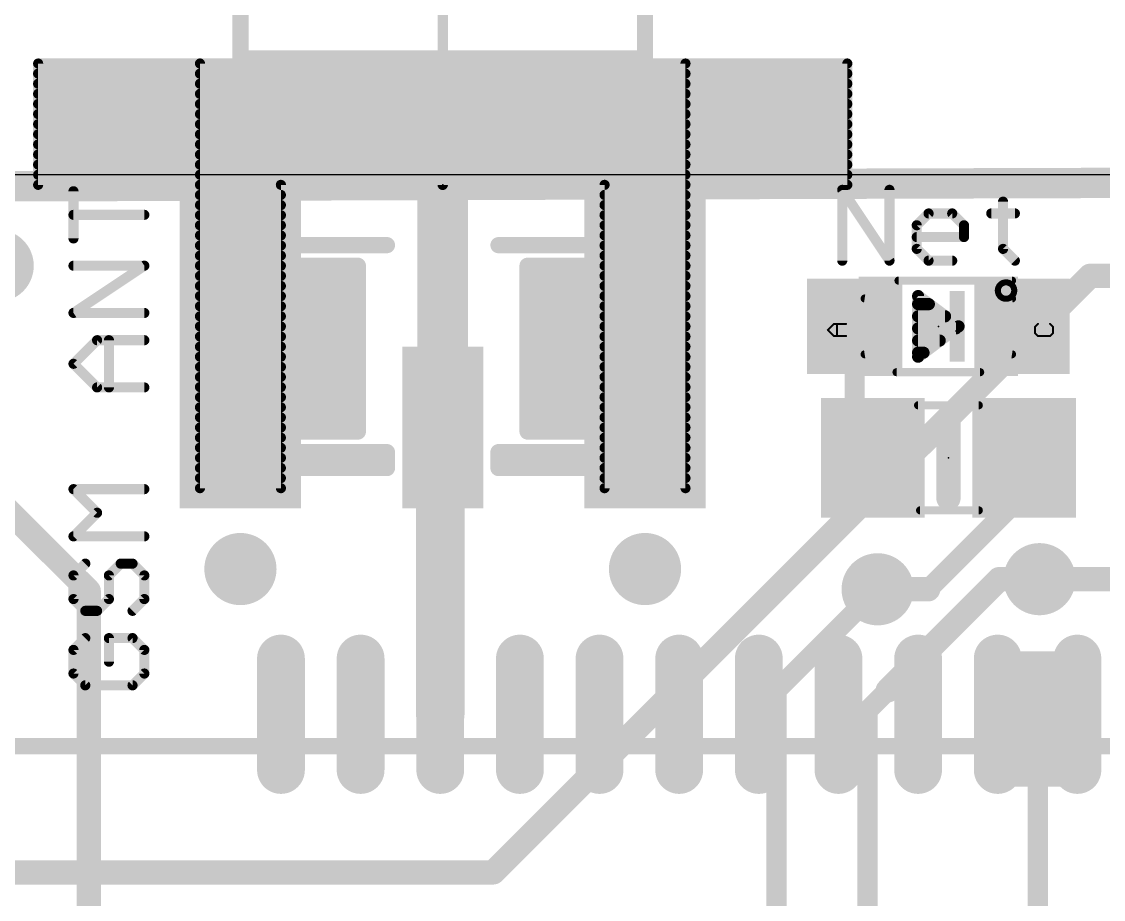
# Model space of a CAD drawing. Extents: x -20 to 40.9, y -0.3 to 63.8.
# Drawn here: x 14.52 to 28.11, y 35.35 to 46.37 of the extents above; entities that cross this region are included whole.
import ezdxf

# ---------------------------------------------------------------- set-up
doc = ezdxf.new("R2010")
doc.units = 0
for name, color, linetype in [('1', 12, 'CONTINUOUS'), ('16', 132, 'CONTINUOUS'), ('18', 110, 'CONTINUOUS'), ('20', 53, 'CONTINUOUS'), ('21', 40, 'CONTINUOUS'), ('23', 53, 'CONTINUOUS'), ('47', 253, 'CONTINUOUS'), ('51', 253, 'CONTINUOUS')]:
    doc.layers.add(name, color=color, linetype=linetype)

# ---------------------------------------------------------------- blocks, each defined once
blk = doc.blocks.new('RECT')
blk.add_solid([(-0.5, -0.5), (0.5, -0.5), (-0.5, 0.5), (0.5, 0.5)])
blk = doc.blocks.new('RECT320000X96000R100')
at = {"const_width": 0.3}
blk.add_lwpolyline([(0.85, 0), (0.85, 0, 0.4142), (0.7, 0.15), (-0.7, 0.15, 0.4142), (-0.85, 0), (-0.85, 0, 0.4142), (-0.7, -0.15), (0.7, -0.15, 0.4142)], format="xyb", close=True, dxfattribs=at)
blk.add_solid([(-0.7254, -0.0254), (0.7254, -0.0254), (-0.7254, 0.0254), (0.7254, 0.0254)])
blk = doc.blocks.new('ROUNDV')
at = {"const_width": 0.5}
blk.add_lwpolyline([(0, -0.25, 1), (0, 0.25, 1), (0, -0.25)], format="xyb", dxfattribs=at)

msp = doc.modelspace()

# ---------------------------------------------------------------- linework, layer by layer
at = {"layer": '1'}
for points, const_width in [([(40.767, 44.323), (0, 44.196)], 0.254), ([(16.637, 41.2242), (16.637, 43.307)], 0.2032), ([(16.637, 43.307), (18.7468, 43.307)], 0.2032), ([(16.637, 43.2816), (18.7468, 43.2816)], 0.2032), ([(18.7468, 43.307), (18.7468, 41.2242)], 0.2032), ([(20.8772, 43.307), (22.987, 43.307)], 0.2032), ([(20.8772, 41.2242), (20.8772, 43.307)], 0.2032), ([(20.8772, 43.2816), (22.987, 43.2816)], 0.2032), ([(22.987, 43.307), (22.987, 41.2242)], 0.2032), ([(16.637, 43.0784), (18.7468, 43.0784)], 0.2032), ([(20.8772, 43.0784), (22.987, 43.0784)], 0.2032), ([(16.637, 42.8752), (18.7468, 42.8752)], 0.2032), ([(20.8772, 42.8752), (22.987, 42.8752)], 0.2032), ([(16.637, 42.672), (18.7468, 42.672)], 0.2032), ([(20.8772, 42.672), (22.987, 42.672)], 0.2032), ([(24.985, 42.545), (24.985, 41.121)], 0.254), ([(16.637, 42.4688), (18.7468, 42.4688)], 0.2032), ([(20.8772, 42.4688), (22.987, 42.4688)], 0.2032), ([(16.637, 42.2656), (18.7468, 42.2656)], 0.2032), ([(20.8772, 42.2656), (22.987, 42.2656)], 0.2032), ([(16.637, 42.0624), (18.7468, 42.0624)], 0.2032), ([(20.8772, 42.0624), (22.987, 42.0624)], 0.2032), ([(12.845, 41.745), (15.367, 39.223)], 0.3048), ([(16.637, 41.8592), (18.7468, 41.8592)], 0.2032), ([(20.8772, 41.8592), (22.987, 41.8592)], 0.2032), ([(16.637, 41.656), (18.7468, 41.656)], 0.2032), ([(20.8772, 41.656), (22.987, 41.656)], 0.2032), ([(19.781, 37.673), (19.781, 41.275)], 0.6096), ([(19.781, 41.275), (19.812, 41.275)], 0.6096), ([(16.637, 41.4528), (18.7468, 41.4528)], 0.2032), ([(20.8772, 41.4528), (22.987, 41.4528)], 0.2032), ([(16.637, 41.2496), (18.7468, 41.2496)], 0.2032), ([(18.7468, 41.2242), (16.637, 41.2242)], 0.2032), ([(20.8772, 41.2496), (22.987, 41.2496)], 0.2032), ([(22.987, 41.2242), (20.8772, 41.2242)], 0.2032), ([(24.985, 41.121), (25.212, 40.894)], 0.254), ([(27.112, 40.574), (27.112, 40.894)], 0.3048), ([(27.112, 40.447), (27.112, 40.894)], 0.254), ([(25.908, 39.243), (27.112, 40.447)], 0.254), ([(25.273, 39.243), (25.908, 39.243)], 0.3048), ([(30.099, 39.37), (27.305, 39.37)], 0.3048), ([(15.367, 39.223), (15.367, 26.289)], 0.3048)]:
    msp.add_lwpolyline(points, dxfattribs=dict(at, const_width=const_width))
for points, const_width in [([(16.6878, 43.307, 1), (16.5862, 43.307)], 0.1016), ([(16.637, 43.3578, 1), (16.637, 43.2562)], 0.1016), ([(16.637, 43.3324, 1), (16.637, 43.2308)], 0.1016), ([(18.7976, 43.307, 1), (18.696, 43.307)], 0.1016), ([(18.7468, 43.2562, 1), (18.7468, 43.3578)], 0.1016), ([(18.7468, 43.2308, 1), (18.7468, 43.3324)], 0.1016), ([(20.8772, 43.3578, 1), (20.8772, 43.2562)], 0.1016), ([(20.928, 43.307, 1), (20.8264, 43.307)], 0.1016), ([(20.8772, 43.3324, 1), (20.8772, 43.2308)], 0.1016), ([(23.0378, 43.307, 1), (22.9362, 43.307)], 0.1016), ([(22.987, 43.2562, 1), (22.987, 43.3578)], 0.1016), ([(22.987, 43.2308, 1), (22.987, 43.3324)], 0.1016), ([(16.637, 43.1292, 1), (16.637, 43.0276)], 0.1016), ([(18.7468, 43.0276, 1), (18.7468, 43.1292)], 0.1016), ([(20.8772, 43.1292, 1), (20.8772, 43.0276)], 0.1016), ([(22.987, 43.0276, 1), (22.987, 43.1292)], 0.1016), ([(16.637, 42.926, 1), (16.637, 42.8244)], 0.1016), ([(18.7468, 42.8244, 1), (18.7468, 42.926)], 0.1016), ([(20.8772, 42.926, 1), (20.8772, 42.8244)], 0.1016), ([(22.987, 42.8244, 1), (22.987, 42.926)], 0.1016), ([(16.637, 42.7228, 1), (16.637, 42.6212)], 0.1016), ([(18.7468, 42.6212, 1), (18.7468, 42.7228)], 0.1016), ([(20.8772, 42.7228, 1), (20.8772, 42.6212)], 0.1016), ([(22.987, 42.6212, 1), (22.987, 42.7228)], 0.1016), ([(25.0485, 42.545, 1), (24.9215, 42.545)], 0.127), ([(16.637, 42.5196, 1), (16.637, 42.418)], 0.1016), ([(18.7468, 42.418, 1), (18.7468, 42.5196)], 0.1016), ([(20.8772, 42.5196, 1), (20.8772, 42.418)], 0.1016), ([(22.987, 42.418, 1), (22.987, 42.5196)], 0.1016), ([(16.637, 42.3164, 1), (16.637, 42.2148)], 0.1016), ([(18.7468, 42.2148, 1), (18.7468, 42.3164)], 0.1016), ([(20.8772, 42.3164, 1), (20.8772, 42.2148)], 0.1016), ([(22.987, 42.2148, 1), (22.987, 42.3164)], 0.1016), ([(16.637, 42.1132, 1), (16.637, 42.0116)], 0.1016), ([(18.7468, 42.0116, 1), (18.7468, 42.1132)], 0.1016), ([(20.8772, 42.1132, 1), (20.8772, 42.0116)], 0.1016), ([(22.987, 42.0116, 1), (22.987, 42.1132)], 0.1016), ([(16.637, 41.91, 1), (16.637, 41.8084)], 0.1016), ([(18.7468, 41.8084, 1), (18.7468, 41.91)], 0.1016), ([(20.8772, 41.91, 1), (20.8772, 41.8084)], 0.1016), ([(22.987, 41.8084, 1), (22.987, 41.91)], 0.1016), ([(16.637, 41.7068, 1), (16.637, 41.6052)], 0.1016), ([(18.7468, 41.6052, 1), (18.7468, 41.7068)], 0.1016), ([(20.8772, 41.7068, 1), (20.8772, 41.6052)], 0.1016), ([(22.987, 41.6052, 1), (22.987, 41.7068)], 0.1016), ([(19.9334, 41.275, 1), (19.6286, 41.275)], 0.3048), ([(19.781, 41.4274, 1), (19.781, 41.1226)], 0.3048), ([(19.812, 41.1226, 1), (19.812, 41.4274)], 0.3048), ([(16.637, 41.5036, 1), (16.637, 41.402)], 0.1016), ([(18.7468, 41.402, 1), (18.7468, 41.5036)], 0.1016), ([(20.8772, 41.5036, 1), (20.8772, 41.402)], 0.1016), ([(22.987, 41.402, 1), (22.987, 41.5036)], 0.1016), ([(16.637, 41.3004, 1), (16.637, 41.1988)], 0.1016), ([(16.637, 41.275, 1), (16.637, 41.1734)], 0.1016), ([(18.7468, 41.1988, 1), (18.7468, 41.3004)], 0.1016), ([(18.7468, 41.1734, 1), (18.7468, 41.275)], 0.1016), ([(20.8772, 41.3004, 1), (20.8772, 41.1988)], 0.1016), ([(20.8772, 41.275, 1), (20.8772, 41.1734)], 0.1016), ([(22.987, 41.1988, 1), (22.987, 41.3004)], 0.1016), ([(22.987, 41.1734, 1), (22.987, 41.275)], 0.1016), ([(16.5862, 41.2242, 1), (16.6878, 41.2242)], 0.1016), ([(18.696, 41.2242, 1), (18.7976, 41.2242)], 0.1016), ([(20.8264, 41.2242, 1), (20.928, 41.2242)], 0.1016), ([(22.9362, 41.2242, 1), (23.0378, 41.2242)], 0.1016), ([(25.0299, 41.1659, 1), (24.9401, 41.0761)], 0.127), ([(24.9215, 41.121, 1), (25.0485, 41.121)], 0.127), ([(27.1882, 40.894, 1), (27.0358, 40.894)], 0.1524), ([(27.1755, 40.894, 1), (27.0485, 40.894)], 0.127), ([(25.1671, 40.8491, 1), (25.2569, 40.9389)], 0.127), ([(27.0358, 40.574, 1), (27.1882, 40.574)], 0.1524), ([(27.0485, 40.447, 1), (27.1755, 40.447)], 0.127), ([(27.1569, 40.4021, 1), (27.0671, 40.4919)], 0.127), ([(25.273, 39.3192, 1), (25.273, 39.1668)], 0.1524), ([(25.908, 39.1668, 1), (25.908, 39.3192)], 0.1524), ([(27.305, 39.4462, 1), (27.305, 39.2938)], 0.1524), ([(15.4432, 39.223, 1), (15.2908, 39.223)], 0.1524), ([(15.3131, 39.1691, 1), (15.4209, 39.2769)], 0.1524), ([(25.8631, 39.2879, 1), (25.9529, 39.1981)], 0.127), ([(19.6286, 37.673, 1), (19.9334, 37.673)], 0.3048)]:
    msp.add_lwpolyline(points, format="xyb", dxfattribs=dict(at, const_width=const_width))
at = {"layer": '16'}
for points, const_width in [([(40.767, 44.45), (0, 44.323)], 0.254), ([(20.447, 35.687), (27.94, 43.18)], 0.3048), ([(27.94, 43.18), (33.147, 43.18)], 0.3048), ([(26.797, 39.37), (25.4, 37.973)], 0.3048), ([(27.305, 39.37), (26.797, 39.37)], 0.3048), ([(24.003, 37.973), (25.273, 39.243)], 0.254), ([(24.003, 37.973), (24.003, 9.652)], 0.254), ([(25.4, 37.973), (25.146, 37.719)], 0.254), ([(25.146, 37.719), (25.146, 8.89)], 0.254), ([(27.283, 37.615), (27.283, 34.82)], 0.254), ([(8.5999, 35.687), (20.447, 35.687)], 0.3048)]:
    msp.add_lwpolyline(points, dxfattribs=dict(at, const_width=const_width))
for points, const_width in [([(27.94, 43.2562, 1), (27.94, 43.1038)], 0.1524), ([(27.9939, 43.1261, 1), (27.8861, 43.2339)], 0.1524), ([(26.797, 39.4462, 1), (26.797, 39.2938)], 0.1524), ([(26.8509, 39.3161, 1), (26.7431, 39.4239)], 0.1524), ([(27.305, 39.2938, 1), (27.305, 39.4462)], 0.1524), ([(25.3179, 39.1981, 1), (25.2281, 39.2879)], 0.127), ([(24.0665, 37.973, 1), (23.9395, 37.973)], 0.127), ([(23.9581, 38.0179, 1), (24.0479, 37.9281)], 0.127), ([(25.3461, 38.0269, 1), (25.4539, 37.9191)], 0.1524), ([(25.4449, 37.9281, 1), (25.3551, 38.0179)], 0.127), ([(25.2095, 37.719, 1), (25.0825, 37.719)], 0.127), ([(25.1011, 37.7639, 1), (25.1909, 37.6741)], 0.127), ([(27.3465, 37.615, 1), (27.2195, 37.615)], 0.127), ([(20.3931, 35.7409, 1), (20.5009, 35.6331)], 0.1524), ([(20.447, 35.6108, 1), (20.447, 35.7632)], 0.1524)]:
    msp.add_lwpolyline(points, format="xyb", dxfattribs=dict(at, const_width=const_width))
at = {"layer": '20'}
msp.add_line((38.1, 44.45), (2.54, 44.45), dxfattribs=at)
at = {"layer": '21'}
for points, const_width in [([(15.1757, 43.6496), (15.1757, 44.2428)], 0.127), ([(24.8285, 43.3705), (24.8285, 44.2603)], 0.127), ([(24.8285, 44.2603), (25.4217, 43.3705)], 0.127), ([(25.4217, 43.3705), (25.4217, 44.2603)], 0.127), ([(26.8478, 44.112), (26.8478, 43.5188)], 0.127), ([(16.0655, 43.9462), (15.1757, 43.9462)], 0.127), ([(25.764, 43.8154), (25.9123, 43.9637)], 0.127), ([(25.9123, 43.9637), (26.2089, 43.9637)], 0.127), ([(26.2089, 43.9637), (26.3572, 43.8154)], 0.127), ([(26.6995, 43.9637), (26.9961, 43.9637)], 0.127), ([(25.764, 43.5188), (25.764, 43.8154)], 0.127), ([(26.3572, 43.8154), (26.3572, 43.6671)], 0.127), ([(26.3572, 43.6671), (25.764, 43.6671)], 0.127), ([(25.9123, 43.3705), (25.764, 43.5188)], 0.127), ([(26.8478, 43.5188), (26.9961, 43.3705)], 0.127), ([(15.1757, 42.7141), (16.0655, 43.3073)], 0.127), ([(16.0655, 43.3073), (15.1757, 43.3073)], 0.127), ([(26.2089, 43.3705), (25.9123, 43.3705)], 0.127), ([(26.289, 42.545), (25.781, 42.926)], 0.1524), ([(25.781, 42.926), (25.781, 42.164)], 0.1524), ([(25.781, 42.8244), (25.9165, 42.8244)], 0.1524), ([(16.0655, 42.7141), (15.1757, 42.7141)], 0.127), ([(25.781, 42.672), (26.1197, 42.672)], 0.1524), ([(25.781, 42.164), (26.289, 42.545)], 0.1524), ([(25.781, 42.5196), (26.2551, 42.5196)], 0.1524), ([(15.1757, 42.0752), (15.4723, 42.3717)], 0.127), ([(15.4723, 42.3717), (16.0655, 42.3717)], 0.127), ([(15.6206, 41.7786), (15.6206, 42.3717)], 0.127), ([(25.781, 42.3672), (26.0519, 42.3672)], 0.1524), ([(25.781, 42.2148), (25.8487, 42.2148)], 0.1524), ([(15.4723, 41.7786), (15.1757, 42.0752)], 0.127), ([(16.0655, 41.7786), (15.4723, 41.7786)], 0.127), ([(26.162, 41.402), (26.162, 40.386)], 0.3048), ([(15.4723, 40.2041), (15.1757, 40.5007)], 0.127), ([(15.1757, 40.5007), (16.0655, 40.5007)], 0.127), ([(15.1757, 39.9075), (15.4723, 40.2041)], 0.127), ([(16.0655, 39.9075), (15.1757, 39.9075)], 0.127), ([(15.324, 39.5652), (15.1757, 39.4169)], 0.127), ([(15.6206, 39.4169), (15.7689, 39.5652)], 0.127), ([(15.7689, 39.5652), (15.9172, 39.5652)], 0.127), ([(15.9172, 39.5652), (16.0655, 39.4169)], 0.127), ([(15.1757, 39.4169), (15.1757, 39.1203)], 0.127), ([(15.6206, 39.1203), (15.6206, 39.4169)], 0.127), ([(16.0655, 39.4169), (16.0655, 39.1203)], 0.127), ([(15.1757, 39.1203), (15.324, 38.972)], 0.127), ([(15.4723, 38.972), (15.6206, 39.1203)], 0.127), ([(16.0655, 39.1203), (15.9172, 38.972)], 0.127), ([(15.324, 38.972), (15.4723, 38.972)], 0.127), ([(15.324, 38.6297), (15.1757, 38.4814)], 0.127), ([(15.9172, 38.6297), (15.6206, 38.6297)], 0.127), ([(15.6206, 38.6297), (15.6206, 38.3331)], 0.127), ([(16.0655, 38.4814), (15.9172, 38.6297)], 0.127), ([(15.1757, 38.4814), (15.1757, 38.1848)], 0.127), ([(16.0655, 38.1848), (16.0655, 38.4814)], 0.127), ([(15.1757, 38.1848), (15.324, 38.0365)], 0.127), ([(15.9172, 38.0365), (16.0655, 38.1848)], 0.127), ([(15.324, 38.0365), (15.9172, 38.0365)], 0.127), ([(16.781, 37.273), (13.781, 37.273)], 0.2032)]:
    msp.add_lwpolyline(points, dxfattribs=dict(at, const_width=const_width))
for points, const_width in [([(15.2075, 44.2428, 1), (15.144, 44.2428)], 0.0635), ([(24.8549, 44.2779, 1), (24.8021, 44.2426)], 0.0635), ([(24.8603, 44.2603, 1), (24.7968, 44.2603)], 0.0635), ([(25.4534, 44.2603, 1), (25.3899, 44.2603)], 0.0635), ([(26.8796, 44.112, 1), (26.8161, 44.112)], 0.0635), ([(15.1757, 43.9779, 1), (15.1757, 43.9144)], 0.0635), ([(16.0655, 43.9144, 1), (16.0655, 43.9779)], 0.0635), ([(25.9123, 43.9954, 1), (25.9123, 43.9319)], 0.0635), ([(25.9348, 43.9412, 1), (25.8899, 43.9861)], 0.0635), ([(26.2313, 43.9861, 1), (26.1864, 43.9412)], 0.0635), ([(26.2089, 43.9319, 1), (26.2089, 43.9954)], 0.0635), ([(26.6995, 43.9954, 1), (26.6995, 43.9319)], 0.0635), ([(26.9961, 43.9319, 1), (26.9961, 43.9954)], 0.0635), ([(25.7958, 43.8154, 1), (25.7323, 43.8154)], 0.0635), ([(26.3889, 43.8154, 1), (26.3254, 43.8154)], 0.0635), ([(25.7416, 43.8378, 1), (25.7865, 43.7929)], 0.0635), ([(26.3347, 43.7929, 1), (26.3796, 43.8378)], 0.0635), ([(15.144, 43.6496, 1), (15.2075, 43.6496)], 0.0635), ([(25.764, 43.6988, 1), (25.764, 43.6353)], 0.0635), ([(26.3254, 43.6671, 1), (26.3889, 43.6671)], 0.0635), ([(26.3572, 43.6353, 1), (26.3572, 43.6988)], 0.0635), ([(25.7323, 43.5188, 1), (25.7958, 43.5188)], 0.0635), ([(25.7865, 43.5412, 1), (25.7416, 43.4963)], 0.0635), ([(26.8161, 43.5188, 1), (26.8796, 43.5188)], 0.0635), ([(26.8703, 43.5412, 1), (26.8254, 43.4963)], 0.0635), ([(15.1757, 43.339, 1), (15.1757, 43.2755)], 0.0635), ([(16.0831, 43.2808, 1), (16.0479, 43.3337)], 0.0635), ([(16.0655, 43.2755, 1), (16.0655, 43.339)], 0.0635), ([(24.7968, 43.3705, 1), (24.8603, 43.3705)], 0.0635), ([(25.3899, 43.3705, 1), (25.4534, 43.3705)], 0.0635), ([(25.3953, 43.3529, 1), (25.4481, 43.3881)], 0.0635), ([(25.9123, 43.4023, 1), (25.9123, 43.3387)], 0.0635), ([(25.8899, 43.348, 1), (25.9348, 43.393)], 0.0635), ([(26.2089, 43.3387, 1), (26.2089, 43.4023)], 0.0635), ([(26.9737, 43.348, 1), (27.0186, 43.393)], 0.0635), ([(25.8039, 42.9565, 1), (25.7581, 42.8955)], 0.0762), ([(25.8191, 42.926, 1), (25.7429, 42.926)], 0.0762), ([(25.781, 42.8625, 1), (25.781, 42.7863)], 0.0762), ([(25.9165, 42.7863, 1), (25.9165, 42.8625)], 0.0762), ([(15.1757, 42.7458, 1), (15.1757, 42.6823)], 0.0635), ([(15.1581, 42.7405, 1), (15.1934, 42.6877)], 0.0635), ([(16.0655, 42.6823, 1), (16.0655, 42.7458)], 0.0635), ([(25.781, 42.7101, 1), (25.781, 42.6339)], 0.0762), ([(26.1197, 42.6339, 1), (26.1197, 42.7101)], 0.0762), ([(25.781, 42.5577, 1), (25.781, 42.4815)], 0.0762), ([(26.2551, 42.4815, 1), (26.2551, 42.5577)], 0.0762), ([(26.3119, 42.5145, 1), (26.2661, 42.5755)], 0.0762), ([(26.2661, 42.5145, 1), (26.3119, 42.5755)], 0.0762), ([(15.4723, 42.4035, 1), (15.4723, 42.34)], 0.0635), ([(15.4948, 42.3493, 1), (15.4499, 42.3942)], 0.0635), ([(15.6524, 42.3717, 1), (15.5889, 42.3717)], 0.0635), ([(16.0655, 42.34, 1), (16.0655, 42.4035)], 0.0635), ([(25.781, 42.4053, 1), (25.781, 42.3291)], 0.0762), ([(26.0519, 42.3291, 1), (26.0519, 42.4053)], 0.0762), ([(25.781, 42.2529, 1), (25.781, 42.1767)], 0.0762), ([(25.8487, 42.1767, 1), (25.8487, 42.2529)], 0.0762), ([(15.1982, 42.0976, 1), (15.1533, 42.0527)], 0.0635), ([(15.1533, 42.0976, 1), (15.1982, 42.0527)], 0.0635), ([(25.7581, 42.1945, 1), (25.8039, 42.1335)], 0.0762), ([(25.7429, 42.164, 1), (25.8191, 42.164)], 0.0762), ([(15.4723, 41.8103, 1), (15.4723, 41.7468)], 0.0635), ([(16.0655, 41.7468, 1), (16.0655, 41.8103)], 0.0635), ([(15.4499, 41.7561, 1), (15.4948, 41.801)], 0.0635), ([(15.5889, 41.7786, 1), (15.6524, 41.7786)], 0.0635), ([(26.2382, 41.402, 1), (26.0858, 41.402)], 0.1524), ([(15.1757, 40.5325, 1), (15.1757, 40.469)], 0.0635), ([(15.1982, 40.5232, 1), (15.1533, 40.4783)], 0.0635), ([(16.0655, 40.469, 1), (16.0655, 40.5325)], 0.0635), ([(26.0858, 40.386, 1), (26.2382, 40.386)], 0.1524), ([(15.4948, 40.1817, 1), (15.4499, 40.2266)], 0.0635), ([(15.4499, 40.1817, 1), (15.4948, 40.2266)], 0.0635), ([(15.1757, 39.9393, 1), (15.1757, 39.8758)], 0.0635), ([(15.1533, 39.93, 1), (15.1982, 39.8851)], 0.0635), ([(16.0655, 39.8758, 1), (16.0655, 39.9393)], 0.0635), ([(15.3465, 39.5427, 1), (15.3016, 39.5876)], 0.0635), ([(15.7689, 39.5969, 1), (15.7689, 39.5334)], 0.0635), ([(15.7914, 39.5427, 1), (15.7465, 39.5876)], 0.0635), ([(15.9397, 39.5876, 1), (15.8948, 39.5427)], 0.0635), ([(15.9172, 39.5334, 1), (15.9172, 39.5969)], 0.0635), ([(15.2075, 39.4169, 1), (15.144, 39.4169)], 0.0635), ([(15.1533, 39.4393, 1), (15.1982, 39.3944)], 0.0635), ([(15.6524, 39.4169, 1), (15.5889, 39.4169)], 0.0635), ([(15.5982, 39.4393, 1), (15.6431, 39.3944)], 0.0635), ([(16.0972, 39.4169, 1), (16.0338, 39.4169)], 0.0635), ([(16.043, 39.3944, 1), (16.088, 39.4393)], 0.0635), ([(15.1982, 39.1428, 1), (15.1533, 39.0979)], 0.0635), ([(15.144, 39.1203, 1), (15.2075, 39.1203)], 0.0635), ([(15.5889, 39.1203, 1), (15.6524, 39.1203)], 0.0635), ([(15.6431, 39.0979, 1), (15.5982, 39.1428)], 0.0635), ([(16.0338, 39.1203, 1), (16.0972, 39.1203)], 0.0635), ([(16.088, 39.0979, 1), (16.043, 39.1428)], 0.0635), ([(15.324, 39.0038, 1), (15.324, 38.9403)], 0.0635), ([(15.3016, 38.9496, 1), (15.3465, 38.9945)], 0.0635), ([(15.4499, 38.9945, 1), (15.4948, 38.9496)], 0.0635), ([(15.4723, 38.9403, 1), (15.4723, 39.0038)], 0.0635), ([(15.8948, 38.9945, 1), (15.9397, 38.9496)], 0.0635), ([(15.3465, 38.6072, 1), (15.3016, 38.6521)], 0.0635), ([(15.6206, 38.6614, 1), (15.6206, 38.5979)], 0.0635), ([(15.6524, 38.6297, 1), (15.5889, 38.6297)], 0.0635), ([(15.9397, 38.6521, 1), (15.8948, 38.6072)], 0.0635), ([(15.9172, 38.5979, 1), (15.9172, 38.6614)], 0.0635), ([(15.2075, 38.4814, 1), (15.144, 38.4814)], 0.0635), ([(15.1533, 38.5038, 1), (15.1982, 38.4589)], 0.0635), ([(16.0972, 38.4814, 1), (16.0338, 38.4814)], 0.0635), ([(16.043, 38.4589, 1), (16.088, 38.5038)], 0.0635), ([(15.5889, 38.3331, 1), (15.6524, 38.3331)], 0.0635), ([(15.1982, 38.2072, 1), (15.1533, 38.1623)], 0.0635), ([(15.144, 38.1848, 1), (15.2075, 38.1848)], 0.0635), ([(16.0338, 38.1848, 1), (16.0972, 38.1848)], 0.0635), ([(16.088, 38.1623, 1), (16.043, 38.2072)], 0.0635), ([(15.324, 38.0683, 1), (15.324, 38.0048)], 0.0635), ([(15.3016, 38.014, 1), (15.3465, 38.059)], 0.0635), ([(15.8948, 38.059, 1), (15.9397, 38.014)], 0.0635), ([(15.9172, 38.0048, 1), (15.9172, 38.0683)], 0.0635), ([(16.781, 37.2222, 1), (16.781, 37.3238)], 0.1016)]:
    msp.add_lwpolyline(points, format="xyb", dxfattribs=dict(at, const_width=const_width))
at = {"layer": '23'}
for p in [(19.812, 44.323), (26.035, 42.545), (26.162, 40.894)]:
    msp.add_point(p, dxfattribs=at)
at = {"layer": '47', "const_width": 0.13}
msp.add_lwpolyline([(19.812, 44.323), (19.812, 50.972)], dxfattribs=at)
at = {"layer": '47', "const_width": 0.065}
msp.add_lwpolyline([(19.7795, 44.323, 1), (19.8445, 44.323)], format="xyb", dxfattribs=at)
at = {"layer": '51'}
for points, const_width in [([(17.272, 45.9105), (17.272, 47.8155)], 0.2032), ([(22.352, 47.8155), (22.352, 45.9105)], 0.2032), ([(14.732, 44.323), (14.732, 45.847)], 0.127), ([(14.732, 45.847), (24.892, 45.847)], 0.127), ([(16.764, 40.513), (16.764, 45.847)], 0.127), ([(16.764, 45.847), (22.86, 45.847)], 0.127), ([(22.352, 45.9105), (17.272, 45.9105)], 0.2032), ([(22.86, 45.847), (22.86, 40.513)], 0.127), ([(24.892, 45.847), (24.892, 44.323)], 0.127), ([(14.732, 45.72), (24.892, 45.72)], 0.127), ([(16.764, 45.72), (22.86, 45.72)], 0.127), ([(14.732, 45.593), (24.892, 45.593)], 0.127), ([(16.764, 45.593), (22.86, 45.593)], 0.127), ([(14.732, 45.466), (24.892, 45.466)], 0.127), ([(16.764, 45.466), (22.86, 45.466)], 0.127), ([(14.732, 45.339), (24.892, 45.339)], 0.127), ([(16.764, 45.339), (22.86, 45.339)], 0.127), ([(14.732, 45.212), (24.892, 45.212)], 0.127), ([(16.764, 45.212), (22.86, 45.212)], 0.127), ([(14.732, 45.085), (24.892, 45.085)], 0.127), ([(16.764, 45.085), (22.86, 45.085)], 0.127), ([(14.732, 44.958), (24.892, 44.958)], 0.127), ([(16.764, 44.958), (22.86, 44.958)], 0.127), ([(14.732, 44.831), (24.892, 44.831)], 0.127), ([(16.764, 44.831), (22.86, 44.831)], 0.127), ([(14.732, 44.704), (24.892, 44.704)], 0.127), ([(16.764, 44.704), (22.86, 44.704)], 0.127), ([(14.732, 44.577), (24.892, 44.577)], 0.127), ([(16.764, 44.577), (22.86, 44.577)], 0.127), ([(14.732, 44.45), (24.892, 44.45)], 0.127), ([(16.764, 44.45), (22.86, 44.45)], 0.127), ([(24.892, 44.323), (14.732, 44.323)], 0.127), ([(14.732, 44.323), (24.892, 44.323)], 0.127), ([(16.764, 44.323), (22.86, 44.323)], 0.127), ([(21.844, 44.323), (17.78, 44.323)], 0.127), ([(17.78, 44.323), (17.78, 40.513)], 0.127), ([(21.844, 40.513), (21.844, 44.323)], 0.127), ([(16.764, 44.196), (17.78, 44.196)], 0.127), ([(21.844, 44.196), (22.86, 44.196)], 0.127), ([(16.764, 44.069), (17.78, 44.069)], 0.127), ([(21.844, 44.069), (22.86, 44.069)], 0.127), ([(16.764, 43.942), (17.78, 43.942)], 0.127), ([(16.764, 43.815), (17.78, 43.815)], 0.127), ([(21.844, 43.942), (22.86, 43.942)], 0.127), ([(21.844, 43.815), (22.86, 43.815)], 0.127), ([(16.764, 43.688), (17.78, 43.688)], 0.127), ([(21.844, 43.688), (22.86, 43.688)], 0.127), ([(16.764, 43.561), (17.78, 43.561)], 0.127), ([(17.712, 43.5656), (17.712, 40.9656)], 0.2032), ([(17.712, 43.5656), (19.112, 43.5656)], 0.2032), ([(20.512, 43.5656), (21.912, 43.5656)], 0.2032), ([(21.844, 43.561), (22.86, 43.561)], 0.127), ([(21.912, 40.9656), (21.912, 43.5656)], 0.2032), ([(16.764, 43.434), (17.78, 43.434)], 0.127), ([(21.844, 43.434), (22.86, 43.434)], 0.127), ([(16.764, 43.307), (17.78, 43.307)], 0.127), ([(21.844, 43.307), (22.86, 43.307)], 0.127), ([(16.764, 43.18), (17.78, 43.18)], 0.127), ([(21.844, 43.18), (22.86, 43.18)], 0.127), ([(16.764, 43.053), (17.78, 43.053)], 0.127), ([(21.844, 43.053), (22.86, 43.053)], 0.127), ([(25.535, 43.12), (26.96, 43.12)], 0.1016), ([(16.764, 42.926), (17.78, 42.926)], 0.127), ([(21.844, 42.926), (22.86, 42.926)], 0.127), ([(16.764, 42.799), (17.78, 42.799)], 0.127), ([(21.844, 42.799), (22.86, 42.799)], 0.127), ([(16.764, 42.672), (17.78, 42.672)], 0.127), ([(21.844, 42.672), (22.86, 42.672)], 0.127), ([(16.764, 42.545), (17.78, 42.545)], 0.127), ([(21.844, 42.545), (22.86, 42.545)], 0.127), ([(24.6475, 42.5001), (24.7238, 42.5764)], 0.0254), ([(24.7238, 42.5764), (24.8763, 42.5764)], 0.0254), ([(24.7619, 42.4238), (24.7619, 42.5764)], 0.0254), ([(27.2856, 42.5764), (27.2475, 42.5382)], 0.0254), ([(27.2475, 42.5382), (27.2475, 42.462)], 0.0254), ([(27.4763, 42.5382), (27.4382, 42.5764)], 0.0254), ([(27.4763, 42.462), (27.4763, 42.5382)], 0.0254), ([(16.764, 42.418), (17.78, 42.418)], 0.127), ([(21.844, 42.418), (22.86, 42.418)], 0.127), ([(24.7238, 42.4238), (24.6475, 42.5001)], 0.0254), ([(24.8763, 42.4238), (24.7238, 42.4238)], 0.0254), ([(27.2475, 42.462), (27.2856, 42.4238)], 0.0254), ([(27.2856, 42.4238), (27.4382, 42.4238)], 0.0254), ([(27.4382, 42.4238), (27.4763, 42.462)], 0.0254), ([(16.764, 42.291), (17.78, 42.291)], 0.127), ([(21.844, 42.291), (22.86, 42.291)], 0.127), ([(16.764, 42.164), (17.78, 42.164)], 0.127), ([(21.844, 42.164), (22.86, 42.164)], 0.127), ([(16.764, 42.037), (17.78, 42.037)], 0.127), ([(16.764, 41.91), (17.78, 41.91)], 0.127), ([(21.844, 42.037), (22.86, 42.037)], 0.127), ([(21.844, 41.91), (22.86, 41.91)], 0.127), ([(26.56, 41.97), (25.51, 41.97)], 0.1016), ([(16.764, 41.783), (17.78, 41.783)], 0.127), ([(21.844, 41.783), (22.86, 41.783)], 0.127), ([(16.764, 41.656), (17.78, 41.656)], 0.127), ([(21.844, 41.656), (22.86, 41.656)], 0.127), ([(16.764, 41.529), (17.78, 41.529)], 0.127), ([(21.844, 41.529), (22.86, 41.529)], 0.127), ([(25.781, 41.554), (26.543, 41.554)], 0.1016), ([(16.764, 41.402), (17.78, 41.402)], 0.127), ([(21.844, 41.402), (22.86, 41.402)], 0.127), ([(16.764, 41.275), (17.78, 41.275)], 0.127), ([(21.844, 41.275), (22.86, 41.275)], 0.127), ([(16.764, 41.148), (17.78, 41.148)], 0.127), ([(21.844, 41.148), (22.86, 41.148)], 0.127), ([(16.764, 41.021), (17.78, 41.021)], 0.127), ([(17.712, 40.9656), (19.112, 40.9656)], 0.2032), ([(17.712, 40.7656), (17.712, 40.9656)], 0.2032), ([(19.112, 40.7656), (19.112, 40.9656)], 0.2032), ([(20.512, 40.9656), (21.912, 40.9656)], 0.2032), ([(20.512, 40.7656), (20.512, 40.9656)], 0.2032), ([(21.844, 41.021), (22.86, 41.021)], 0.127), ([(21.912, 40.7656), (21.912, 40.9656)], 0.2032), ([(16.764, 40.894), (17.78, 40.894)], 0.127), ([(17.812, 40.8656), (19.112, 40.8656)], 0.2032), ([(20.512, 40.8656), (21.812, 40.8656)], 0.2032), ([(21.844, 40.894), (22.86, 40.894)], 0.127), ([(16.764, 40.767), (17.78, 40.767)], 0.127), ([(17.712, 40.7656), (19.112, 40.7656)], 0.2032), ([(20.512, 40.7656), (21.912, 40.7656)], 0.2032), ([(21.844, 40.767), (22.86, 40.767)], 0.127), ([(16.764, 40.64), (17.78, 40.64)], 0.127), ([(21.844, 40.64), (22.86, 40.64)], 0.127), ([(17.78, 40.513), (16.764, 40.513)], 0.127), ([(16.764, 40.513), (17.78, 40.513)], 0.127), ([(22.86, 40.513), (21.844, 40.513)], 0.127), ([(21.844, 40.513), (22.86, 40.513)], 0.127), ([(25.806, 40.234), (26.543, 40.234)], 0.1016), ([(37.781, 37.273), (13.781, 37.273)], 0.2032)]:
    msp.add_lwpolyline(points, dxfattribs=dict(at, const_width=const_width))
for points, const_width in [([(14.732, 45.8788, 1), (14.732, 45.8152)], 0.0635), ([(14.7638, 45.847, 1), (14.7003, 45.847)], 0.0635), ([(16.764, 45.8788, 1), (16.764, 45.8152)], 0.0635), ([(16.7957, 45.847, 1), (16.7323, 45.847)], 0.0635), ([(17.272, 45.9613, 1), (17.272, 45.8597)], 0.1016), ([(17.2212, 45.9105, 1), (17.3228, 45.9105)], 0.1016), ([(22.3012, 45.9105, 1), (22.4028, 45.9105)], 0.1016), ([(22.352, 45.8597, 1), (22.352, 45.9613)], 0.1016), ([(22.8917, 45.847, 1), (22.8283, 45.847)], 0.0635), ([(22.86, 45.8152, 1), (22.86, 45.8788)], 0.0635), ([(24.9237, 45.847, 1), (24.8603, 45.847)], 0.0635), ([(24.892, 45.8152, 1), (24.892, 45.8788)], 0.0635), ([(14.732, 45.7518, 1), (14.732, 45.6882)], 0.0635), ([(16.764, 45.7518, 1), (16.764, 45.6882)], 0.0635), ([(22.86, 45.6882, 1), (22.86, 45.7518)], 0.0635), ([(24.892, 45.6882, 1), (24.892, 45.7518)], 0.0635), ([(14.732, 45.6248, 1), (14.732, 45.5613)], 0.0635), ([(16.764, 45.6248, 1), (16.764, 45.5613)], 0.0635), ([(22.86, 45.5613, 1), (22.86, 45.6248)], 0.0635), ([(24.892, 45.5613, 1), (24.892, 45.6248)], 0.0635), ([(14.732, 45.4978, 1), (14.732, 45.4342)], 0.0635), ([(16.764, 45.4978, 1), (16.764, 45.4342)], 0.0635), ([(22.86, 45.4342, 1), (22.86, 45.4978)], 0.0635), ([(24.892, 45.4342, 1), (24.892, 45.4978)], 0.0635), ([(14.732, 45.3708, 1), (14.732, 45.3072)], 0.0635), ([(16.764, 45.3708, 1), (16.764, 45.3072)], 0.0635), ([(22.86, 45.3072, 1), (22.86, 45.3708)], 0.0635), ([(24.892, 45.3072, 1), (24.892, 45.3708)], 0.0635), ([(14.732, 45.2438, 1), (14.732, 45.1803)], 0.0635), ([(16.764, 45.2438, 1), (16.764, 45.1803)], 0.0635), ([(22.86, 45.1803, 1), (22.86, 45.2438)], 0.0635), ([(24.892, 45.1803, 1), (24.892, 45.2438)], 0.0635), ([(14.732, 45.1168, 1), (14.732, 45.0532)], 0.0635), ([(16.764, 45.1168, 1), (16.764, 45.0532)], 0.0635), ([(22.86, 45.0532, 1), (22.86, 45.1168)], 0.0635), ([(24.892, 45.0532, 1), (24.892, 45.1168)], 0.0635), ([(14.732, 44.9898, 1), (14.732, 44.9263)], 0.0635), ([(16.764, 44.9898, 1), (16.764, 44.9263)], 0.0635), ([(22.86, 44.9263, 1), (22.86, 44.9898)], 0.0635), ([(24.892, 44.9263, 1), (24.892, 44.9898)], 0.0635), ([(14.732, 44.8628, 1), (14.732, 44.7993)], 0.0635), ([(16.764, 44.8628, 1), (16.764, 44.7993)], 0.0635), ([(22.86, 44.7993, 1), (22.86, 44.8628)], 0.0635), ([(24.892, 44.7993, 1), (24.892, 44.8628)], 0.0635), ([(14.732, 44.7358, 1), (14.732, 44.6722)], 0.0635), ([(16.764, 44.7358, 1), (16.764, 44.6722)], 0.0635), ([(22.86, 44.6722, 1), (22.86, 44.7358)], 0.0635), ([(24.892, 44.6722, 1), (24.892, 44.7358)], 0.0635), ([(14.732, 44.6088, 1), (14.732, 44.5453)], 0.0635), ([(16.764, 44.6088, 1), (16.764, 44.5453)], 0.0635), ([(22.86, 44.5453, 1), (22.86, 44.6088)], 0.0635), ([(24.892, 44.5453, 1), (24.892, 44.6088)], 0.0635), ([(14.732, 44.4818, 1), (14.732, 44.4183)], 0.0635), ([(16.764, 44.4818, 1), (16.764, 44.4183)], 0.0635), ([(22.86, 44.4183, 1), (22.86, 44.4818)], 0.0635), ([(24.892, 44.4183, 1), (24.892, 44.4818)], 0.0635), ([(14.732, 44.3548, 1), (14.732, 44.2912)], 0.0635), ([(14.732, 44.3548, 1), (14.732, 44.2912)], 0.0635), ([(14.7003, 44.323, 1), (14.7638, 44.323)], 0.0635), ([(16.764, 44.3548, 1), (16.764, 44.2912)], 0.0635), ([(17.78, 44.3548, 1), (17.78, 44.2912)], 0.0635), ([(17.8117, 44.323, 1), (17.7483, 44.323)], 0.0635), ([(21.8758, 44.323, 1), (21.8123, 44.323)], 0.0635), ([(21.844, 44.2912, 1), (21.844, 44.3548)], 0.0635), ([(22.86, 44.2912, 1), (22.86, 44.3548)], 0.0635), ([(24.8603, 44.323, 1), (24.9237, 44.323)], 0.0635), ([(24.892, 44.2912, 1), (24.892, 44.3548)], 0.0635), ([(24.892, 44.2912, 1), (24.892, 44.3548)], 0.0635), ([(16.764, 44.2278, 1), (16.764, 44.1643)], 0.0635), ([(17.78, 44.1643, 1), (17.78, 44.2278)], 0.0635), ([(21.844, 44.2278, 1), (21.844, 44.1643)], 0.0635), ([(22.86, 44.1643, 1), (22.86, 44.2278)], 0.0635), ([(16.764, 44.1008, 1), (16.764, 44.0373)], 0.0635), ([(17.78, 44.0373, 1), (17.78, 44.1008)], 0.0635), ([(21.844, 44.1008, 1), (21.844, 44.0373)], 0.0635), ([(22.86, 44.0373, 1), (22.86, 44.1008)], 0.0635), ([(16.764, 43.9738, 1), (16.764, 43.9102)], 0.0635), ([(16.764, 43.8468, 1), (16.764, 43.7833)], 0.0635), ([(17.78, 43.9102, 1), (17.78, 43.9738)], 0.0635), ([(17.78, 43.7833, 1), (17.78, 43.8468)], 0.0635), ([(21.844, 43.9738, 1), (21.844, 43.9102)], 0.0635), ([(21.844, 43.8468, 1), (21.844, 43.7833)], 0.0635), ([(22.86, 43.9102, 1), (22.86, 43.9738)], 0.0635), ([(22.86, 43.7833, 1), (22.86, 43.8468)], 0.0635), ([(16.764, 43.7198, 1), (16.764, 43.6563)], 0.0635), ([(17.78, 43.6563, 1), (17.78, 43.7198)], 0.0635), ([(21.844, 43.7198, 1), (21.844, 43.6563)], 0.0635), ([(22.86, 43.6563, 1), (22.86, 43.7198)], 0.0635), ([(16.764, 43.5928, 1), (16.764, 43.5292)], 0.0635), ([(17.7628, 43.5656, 1), (17.6612, 43.5656)], 0.1016), ([(17.712, 43.6164, 1), (17.712, 43.5148)], 0.1016), ([(17.78, 43.5292, 1), (17.78, 43.5928)], 0.0635), ([(19.112, 43.5148, 1), (19.112, 43.6164)], 0.1016), ([(20.512, 43.6164, 1), (20.512, 43.5148)], 0.1016), ([(21.844, 43.5928, 1), (21.844, 43.5292)], 0.0635), ([(21.9628, 43.5656, 1), (21.8612, 43.5656)], 0.1016), ([(21.912, 43.5148, 1), (21.912, 43.6164)], 0.1016), ([(22.86, 43.5292, 1), (22.86, 43.5928)], 0.0635), ([(16.764, 43.4658, 1), (16.764, 43.4023)], 0.0635), ([(17.78, 43.4023, 1), (17.78, 43.4658)], 0.0635), ([(21.844, 43.4658, 1), (21.844, 43.4023)], 0.0635), ([(22.86, 43.4023, 1), (22.86, 43.4658)], 0.0635), ([(16.764, 43.3388, 1), (16.764, 43.2752)], 0.0635), ([(17.78, 43.2752, 1), (17.78, 43.3388)], 0.0635), ([(21.844, 43.3388, 1), (21.844, 43.2752)], 0.0635), ([(22.86, 43.2752, 1), (22.86, 43.3388)], 0.0635), ([(16.764, 43.2118, 1), (16.764, 43.1482)], 0.0635), ([(17.78, 43.1482, 1), (17.78, 43.2118)], 0.0635), ([(21.844, 43.2118, 1), (21.844, 43.1482)], 0.0635), ([(22.86, 43.1482, 1), (22.86, 43.2118)], 0.0635), ([(16.764, 43.0848, 1), (16.764, 43.0213)], 0.0635), ([(17.78, 43.0213, 1), (17.78, 43.0848)], 0.0635), ([(21.844, 43.0848, 1), (21.844, 43.0213)], 0.0635), ([(22.86, 43.0213, 1), (22.86, 43.0848)], 0.0635), ([(25.535, 43.1454, 1), (25.535, 43.0946)], 0.0508), ([(26.885, 42.892, 1), (26.885, 43.098, 1), (26.885, 42.892)], 0.0762), ([(26.96, 43.0946, 1), (26.96, 43.1454)], 0.0508), ([(16.764, 42.9578, 1), (16.764, 42.8942)], 0.0635), ([(17.78, 42.8942, 1), (17.78, 42.9578)], 0.0635), ([(21.844, 42.9578, 1), (21.844, 42.8942)], 0.0635), ([(22.86, 42.8942, 1), (22.86, 42.9578)], 0.0635), ([(25.11, 42.195, 0.8571), (25.11, 42.895)], 0.1016), ([(25.1139, 42.9201, 1), (25.1061, 42.8699)], 0.0508), ([(26.96, 42.895, 0.8571), (26.96, 42.195)], 0.1016), ([(26.9639, 42.8699, 1), (26.9561, 42.9201)], 0.0508), ([(16.764, 42.8308, 1), (16.764, 42.7672)], 0.0635), ([(17.78, 42.7672, 1), (17.78, 42.8308)], 0.0635), ([(21.844, 42.8308, 1), (21.844, 42.7672)], 0.0635), ([(22.86, 42.7672, 1), (22.86, 42.8308)], 0.0635), ([(16.764, 42.7038, 1), (16.764, 42.6403)], 0.0635), ([(17.78, 42.6403, 1), (17.78, 42.7038)], 0.0635), ([(21.844, 42.7038, 1), (21.844, 42.6403)], 0.0635), ([(22.86, 42.6403, 1), (22.86, 42.7038)], 0.0635), ([(16.764, 42.5768, 1), (16.764, 42.5132)], 0.0635), ([(17.78, 42.5132, 1), (17.78, 42.5768)], 0.0635), ([(21.844, 42.5768, 1), (21.844, 42.5132)], 0.0635), ([(22.86, 42.5132, 1), (22.86, 42.5768)], 0.0635), ([(24.7238, 42.5827, 1), (24.7238, 42.57)], 0.0127), ([(24.7283, 42.5719, 1), (24.7193, 42.5808)], 0.0127), ([(24.7683, 42.5764, 1), (24.7556, 42.5764)], 0.0127), ([(24.8763, 42.57, 1), (24.8763, 42.5827)], 0.0127), ([(27.2539, 42.5382, 1), (27.2412, 42.5382)], 0.0127), ([(27.243, 42.5427, 1), (27.252, 42.5337)], 0.0127), ([(27.2901, 42.5719, 1), (27.2811, 42.5808)], 0.0127), ([(27.4427, 42.5808, 1), (27.4337, 42.5719)], 0.0127), ([(27.4827, 42.5382, 1), (27.47, 42.5382)], 0.0127), ([(27.4718, 42.5337, 1), (27.4808, 42.5427)], 0.0127), ([(16.764, 42.4498, 1), (16.764, 42.3862)], 0.0635), ([(17.78, 42.3862, 1), (17.78, 42.4498)], 0.0635), ([(21.844, 42.4498, 1), (21.844, 42.3862)], 0.0635), ([(22.86, 42.3862, 1), (22.86, 42.4498)], 0.0635), ([(24.652, 42.5046, 1), (24.643, 42.4956)], 0.0127), ([(24.643, 42.5046, 1), (24.652, 42.4956)], 0.0127), ([(24.7238, 42.4302, 1), (24.7238, 42.4175)], 0.0127), ([(24.7193, 42.4193, 1), (24.7283, 42.4283)], 0.0127), ([(24.7556, 42.4238, 1), (24.7683, 42.4238)], 0.0127), ([(24.8763, 42.4175, 1), (24.8763, 42.4302)], 0.0127), ([(27.252, 42.4664, 1), (27.243, 42.4575)], 0.0127), ([(27.2412, 42.462, 1), (27.2539, 42.462)], 0.0127), ([(27.2856, 42.4302, 1), (27.2856, 42.4175)], 0.0127), ([(27.2811, 42.4193, 1), (27.2901, 42.4283)], 0.0127), ([(27.4337, 42.4283, 1), (27.4427, 42.4193)], 0.0127), ([(27.4382, 42.4175, 1), (27.4382, 42.4302)], 0.0127), ([(27.47, 42.462, 1), (27.4827, 42.462)], 0.0127), ([(27.4808, 42.4575, 1), (27.4718, 42.4664)], 0.0127), ([(16.764, 42.3228, 1), (16.764, 42.2593)], 0.0635), ([(17.78, 42.2593, 1), (17.78, 42.3228)], 0.0635), ([(21.844, 42.3228, 1), (21.844, 42.2593)], 0.0635), ([(22.86, 42.2593, 1), (22.86, 42.3228)], 0.0635), ([(25.1061, 42.2201, 1), (25.1139, 42.1699)], 0.0508), ([(26.9561, 42.1699, 1), (26.9639, 42.2201)], 0.0508), ([(16.764, 42.1958, 1), (16.764, 42.1322)], 0.0635), ([(17.78, 42.1322, 1), (17.78, 42.1958)], 0.0635), ([(21.844, 42.1958, 1), (21.844, 42.1322)], 0.0635), ([(22.86, 42.1322, 1), (22.86, 42.1958)], 0.0635), ([(16.764, 42.0688, 1), (16.764, 42.0052)], 0.0635), ([(16.764, 41.9418, 1), (16.764, 41.8783)], 0.0635), ([(17.78, 42.0052, 1), (17.78, 42.0688)], 0.0635), ([(17.78, 41.8783, 1), (17.78, 41.9418)], 0.0635), ([(21.844, 42.0688, 1), (21.844, 42.0052)], 0.0635), ([(21.844, 41.9418, 1), (21.844, 41.8783)], 0.0635), ([(22.86, 42.0052, 1), (22.86, 42.0688)], 0.0635), ([(22.86, 41.8783, 1), (22.86, 41.9418)], 0.0635), ([(25.51, 41.9954, 1), (25.51, 41.9446)], 0.0508), ([(26.56, 41.9446, 1), (26.56, 41.9954)], 0.0508), ([(16.764, 41.8148, 1), (16.764, 41.7512)], 0.0635), ([(17.78, 41.7512, 1), (17.78, 41.8148)], 0.0635), ([(21.844, 41.8148, 1), (21.844, 41.7512)], 0.0635), ([(22.86, 41.7512, 1), (22.86, 41.8148)], 0.0635), ([(16.764, 41.6878, 1), (16.764, 41.6242)], 0.0635), ([(17.78, 41.6242, 1), (17.78, 41.6878)], 0.0635), ([(21.844, 41.6878, 1), (21.844, 41.6242)], 0.0635), ([(22.86, 41.6242, 1), (22.86, 41.6878)], 0.0635), ([(16.764, 41.5608, 1), (16.764, 41.4973)], 0.0635), ([(17.78, 41.4973, 1), (17.78, 41.5608)], 0.0635), ([(21.844, 41.5608, 1), (21.844, 41.4973)], 0.0635), ([(22.86, 41.4973, 1), (22.86, 41.5608)], 0.0635), ([(25.781, 41.5794, 1), (25.781, 41.5286)], 0.0508), ([(26.543, 41.5286, 1), (26.543, 41.5794)], 0.0508), ([(16.764, 41.4338, 1), (16.764, 41.3702)], 0.0635), ([(17.78, 41.3702, 1), (17.78, 41.4338)], 0.0635), ([(21.844, 41.4338, 1), (21.844, 41.3702)], 0.0635), ([(22.86, 41.3702, 1), (22.86, 41.4338)], 0.0635), ([(16.764, 41.3068, 1), (16.764, 41.2432)], 0.0635), ([(17.78, 41.2432, 1), (17.78, 41.3068)], 0.0635), ([(21.844, 41.3068, 1), (21.844, 41.2432)], 0.0635), ([(22.86, 41.2432, 1), (22.86, 41.3068)], 0.0635), ([(16.764, 41.1798, 1), (16.764, 41.1163)], 0.0635), ([(17.78, 41.1163, 1), (17.78, 41.1798)], 0.0635), ([(21.844, 41.1798, 1), (21.844, 41.1163)], 0.0635), ([(22.86, 41.1163, 1), (22.86, 41.1798)], 0.0635), ([(16.764, 41.0528, 1), (16.764, 40.9892)], 0.0635), ([(17.712, 41.0164, 1), (17.712, 40.9148)], 0.1016), ([(17.7628, 40.9656, 1), (17.6612, 40.9656)], 0.1016), ([(17.78, 40.9892, 1), (17.78, 41.0528)], 0.0635), ([(19.1628, 40.9656, 1), (19.0612, 40.9656)], 0.1016), ([(19.112, 40.9148, 1), (19.112, 41.0164)], 0.1016), ([(20.512, 41.0164, 1), (20.512, 40.9148)], 0.1016), ([(20.5628, 40.9656, 1), (20.4612, 40.9656)], 0.1016), ([(21.844, 41.0528, 1), (21.844, 40.9892)], 0.0635), ([(21.9628, 40.9656, 1), (21.8612, 40.9656)], 0.1016), ([(21.912, 40.9148, 1), (21.912, 41.0164)], 0.1016), ([(22.86, 40.9892, 1), (22.86, 41.0528)], 0.0635), ([(16.764, 40.9258, 1), (16.764, 40.8623)], 0.0635), ([(17.6612, 40.9656, 1), (17.7628, 40.9656)], 0.1016), ([(17.812, 40.9164, 1), (17.812, 40.8148)], 0.1016), ([(17.78, 40.8623, 1), (17.78, 40.9258)], 0.0635), ([(19.112, 40.8148, 1), (19.112, 40.9164)], 0.1016), ([(20.512, 40.9164, 1), (20.512, 40.8148)], 0.1016), ([(21.812, 40.8148, 1), (21.812, 40.9164)], 0.1016), ([(21.844, 40.9258, 1), (21.844, 40.8623)], 0.0635), ([(21.8612, 40.9656, 1), (21.9628, 40.9656)], 0.1016), ([(22.86, 40.8623, 1), (22.86, 40.9258)], 0.0635), ([(16.764, 40.7988, 1), (16.764, 40.7353)], 0.0635), ([(17.712, 40.8164, 1), (17.712, 40.7148)], 0.1016), ([(17.6612, 40.7656, 1), (17.7628, 40.7656)], 0.1016), ([(17.78, 40.7353, 1), (17.78, 40.7988)], 0.0635), ([(19.0612, 40.7656, 1), (19.1628, 40.7656)], 0.1016), ([(19.112, 40.7148, 1), (19.112, 40.8164)], 0.1016), ([(20.512, 40.8164, 1), (20.512, 40.7148)], 0.1016), ([(20.4612, 40.7656, 1), (20.5628, 40.7656)], 0.1016), ([(21.844, 40.7988, 1), (21.844, 40.7353)], 0.0635), ([(21.8612, 40.7656, 1), (21.9628, 40.7656)], 0.1016), ([(21.912, 40.7148, 1), (21.912, 40.8164)], 0.1016), ([(22.86, 40.7353, 1), (22.86, 40.7988)], 0.0635), ([(16.764, 40.6718, 1), (16.764, 40.6082)], 0.0635), ([(17.78, 40.6082, 1), (17.78, 40.6718)], 0.0635), ([(21.844, 40.6718, 1), (21.844, 40.6082)], 0.0635), ([(22.86, 40.6082, 1), (22.86, 40.6718)], 0.0635), ([(16.764, 40.5448, 1), (16.764, 40.4813)], 0.0635), ([(16.764, 40.5448, 1), (16.764, 40.4813)], 0.0635), ([(16.7323, 40.513, 1), (16.7957, 40.513)], 0.0635), ([(17.7483, 40.513, 1), (17.8117, 40.513)], 0.0635), ([(17.78, 40.4813, 1), (17.78, 40.5448)], 0.0635), ([(17.78, 40.4813, 1), (17.78, 40.5448)], 0.0635), ([(21.844, 40.5448, 1), (21.844, 40.4813)], 0.0635), ([(21.844, 40.5448, 1), (21.844, 40.4813)], 0.0635), ([(21.8123, 40.513, 1), (21.8758, 40.513)], 0.0635), ([(22.8283, 40.513, 1), (22.8917, 40.513)], 0.0635), ([(22.86, 40.4813, 1), (22.86, 40.5448)], 0.0635), ([(22.86, 40.4813, 1), (22.86, 40.5448)], 0.0635), ([(25.806, 40.2594, 1), (25.806, 40.2086)], 0.0508), ([(26.543, 40.2086, 1), (26.543, 40.2594)], 0.0508)]:
    msp.add_lwpolyline(points, format="xyb", dxfattribs=dict(at, const_width=const_width))

# ---------------------------------------------------------------- block references
at = {"layer": '1'}
for p, xscale, yscale in [((17.272, 42.291), 1.524, 4.064), ((22.352, 42.291), 1.524, 4.064), ((19.812, 41.275), 1.016, 2.032), ((25.212, 40.894), 1.3, 1.5), ((27.112, 40.894), 1.3, 1.5)]:
    msp.add_blockref('RECT', p, dxfattribs=dict(at, xscale=xscale, yscale=yscale))
at = {"layer": '1', "xscale": 1.2, "yscale": 1.2, "rotation": 270}
for p in [(24.985, 42.545), (27.085, 42.545)]:
    msp.add_blockref('RECT', p, dxfattribs=at)
at = {"layer": '1', "rotation": 270}
for p in [(17.781, 37.673), (18.781, 37.673), (19.781, 37.673), (20.781, 37.673), (21.781, 37.673), (22.781, 37.673), (23.781, 37.673), (24.781, 37.673), (25.781, 37.673), (26.781, 37.673), (27.781, 37.673)]:
    msp.add_blockref('RECT320000X96000R100', p, dxfattribs=at)
at = {"layer": '16', "xscale": 1.524, "yscale": 4.064}
for p in [(17.272, 42.291), (22.352, 42.291)]:
    msp.add_blockref('RECT', p, dxfattribs=at)
at = {"layer": '16', "xscale": 1.7, "yscale": 1.3, "rotation": 270}
msp.add_blockref('RECT', (27.283, 37.615), dxfattribs=at)
at = {"layer": '18', "xscale": 0.9064, "yscale": 0.9064}
for p in [(14.224, 43.307), (14.224, 43.307), (17.272, 39.497), (17.272, 39.497), (22.352, 39.497), (22.352, 39.497), (27.305, 39.37), (27.305, 39.37), (25.273, 39.243), (25.273, 39.243)]:
    msp.add_blockref('ROUNDV', p, dxfattribs=at)
at = {"layer": '21', "xscale": 0.889, "yscale": 0.1905, "rotation": 270}
msp.add_blockref('RECT', (26.2707, 42.545), dxfattribs=at)
at = {"layer": '51', "rotation": 270}
for p, xscale, yscale in [((19.812, 42.7355), 3.175, 0.635), ((25.285, 43.0075), 0.325, 0.5), ((26.666, 42.995), 0.3, 0.262), ((26.9975, 43.0075), 0.325, 0.075), ((25.41, 42.795), 0.15, 0.25), ((26.66, 42.795), 0.15, 0.25), ((25.4475, 42.545), 0.4, 0.175), ((26.6225, 42.545), 0.4, 0.175), ((25.285, 42.0825), 0.325, 0.5), ((25.41, 42.295), 0.15, 0.25), ((26.66, 42.295), 0.15, 0.25), ((26.785, 42.0825), 0.325, 0.5)]:
    msp.add_blockref('RECT', p, dxfattribs=dict(at, xscale=xscale, yscale=yscale))
at = {"layer": '51', "xscale": 0.7501, "yscale": 1.4501}
for p in [(25.4449, 40.8952), (26.8926, 40.8952)]:
    msp.add_blockref('RECT', p, dxfattribs=at)

doc.saveas('drawing.dxf')
